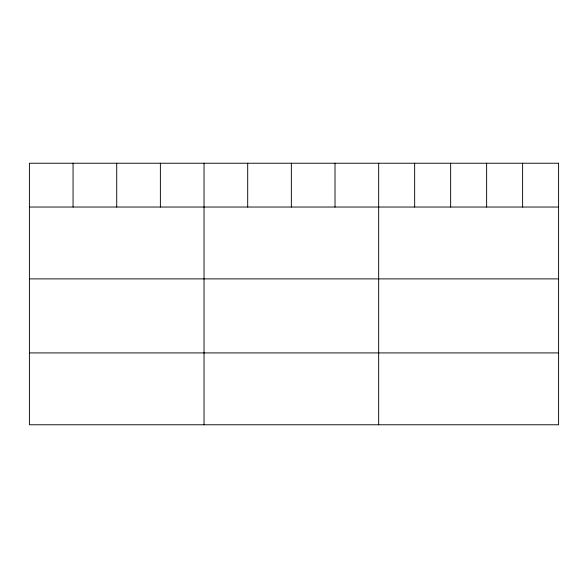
<?xml version="1.0" encoding="UTF-8"?>
<svg xmlns="http://www.w3.org/2000/svg" width="588" height="588" viewBox="0 0 588 588"><rect width="100%" height="100%" fill="white"/><g stroke="black" fill="none" stroke-linecap="round" stroke-linejoin="round"><path stroke-width="0.88" d="M29.4 207.035L558.6 207.035M29.4 278.888L558.6 278.888M29.4 352.918L558.6 352.918M522.614 163.229L522.614 207.035M486.629 163.229L486.629 207.035M450.643 163.229L450.643 207.035M414.658 163.229L414.658 207.035M378.672 163.229L378.672 424.771M335.013 163.229L335.013 207.035M291.354 163.229L291.354 207.035M247.695 163.229L247.695 207.035M204.036 163.229L204.036 424.771M160.377 163.229L160.377 207.035M116.718 163.229L116.718 207.035M73.059 163.229L73.059 207.035M558.6 163.229L29.4 163.229L29.4 424.771L558.6 424.771L558.6 163.229"/></g></svg>
